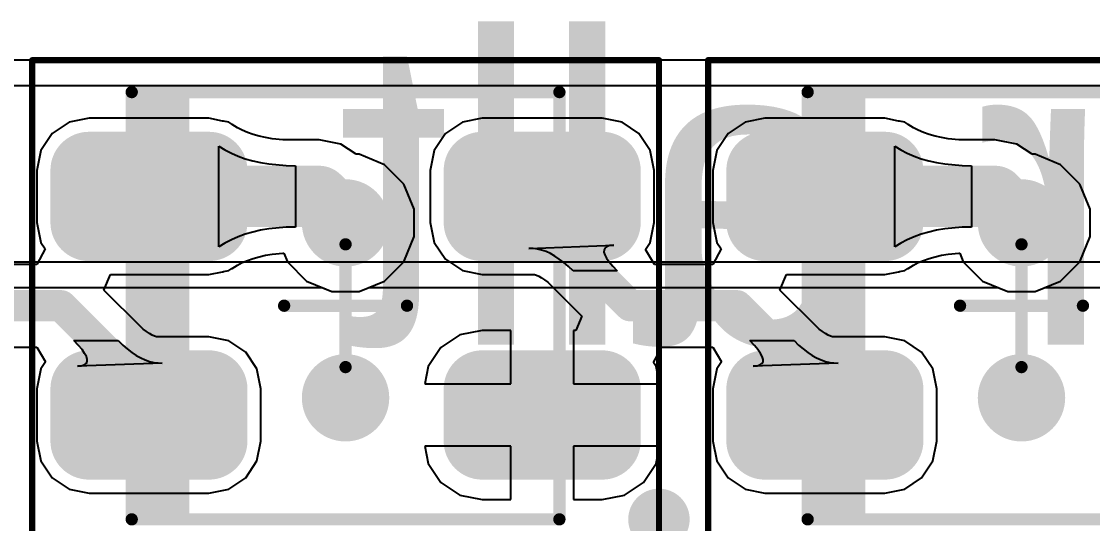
# Model space of a CAD drawing. Header units: millimetres. Extents: x 0 to 168, y 0 to 109.
# Drawn here: x 53.01 to 61.73, y 60.9 to 64.99 of the extents above; entities that cross this region are included whole.
import ezdxf

# ---------------------------------------------------------------- set-up
doc = ezdxf.new("R2010")
doc.units = ezdxf.units.MM
for name, color, linetype in [('BottomLayer', 5, 'Continuous'), ('BottomOverlay', 54, 'Continuous'), ('Mechanical13', 56, 'Continuous'), ('Mechanical15', 56, 'Continuous'), ('MultiLayer', 9, 'Continuous'), ('TopLayer', 1, 'Continuous'), ('TopOverlay', 2, 'Continuous'), ('TopPaste', 8, 'Continuous'), ('TopSolder', 216, 'Continuous'), ('ViaHoleLayer', 16, 'Continuous')]:
    doc.layers.add(name, color=color, linetype=linetype)
doc.styles.add('Comic Sans MS', font='comic.ttf', dxfattribs={"height": 0.2})

# ---------------------------------------------------------------- blocks, each defined once
blk = doc.blocks.new('WS2812B_M____28')
at = {"layer": 'Mechanical13'}
blk.add_hatch(color=56, dxfattribs=at).paths.add_polyline_path([(-1.74, -1.74), (-1.2719, -1.74), (-1.2719, 1.74), (-1.74, 1.74)])
at = {"layer": 'TopLayer'}
h = blk.add_hatch(color=1, dxfattribs=at)
edge = h.paths.add_edge_path()
edge.add_arc((-2.0875, 0.6776), 0.2125, 180, 270)
edge.add_line((-2.0875, 0.4651), (-1.1125, 0.4651))
edge.add_arc((-1.1125, 0.6776), 0.2125, 270, 360)
edge.add_line((-0.9, 0.6776), (-0.9, 1.1026))
edge.add_arc((-1.1125, 1.1026), 0.2125, 0, 90)
edge.add_line((-1.1125, 1.3151), (-2.0875, 1.3151))
edge.add_arc((-2.0875, 1.1026), 0.2125, 90, 180)
edge.add_line((-2.3, 1.1026), (-2.3, 0.6776))
h = blk.add_hatch(color=1, dxfattribs=at)
edge = h.paths.add_edge_path()
edge.add_arc((1.1125, 0.6775), 0.2125, 180, 270)
edge.add_line((1.1125, 0.465), (2.0875, 0.465))
edge.add_arc((2.0875, 0.6775), 0.2125, 270, 360)
edge.add_line((2.3, 0.6775), (2.3, 1.1025))
edge.add_arc((2.0875, 1.1025), 0.2125, 0, 90)
edge.add_line((2.0875, 1.315), (1.1125, 1.315))
edge.add_arc((1.1125, 1.1025), 0.2125, 90, 180)
edge.add_line((0.9, 1.1025), (0.9, 0.6775))
h = blk.add_hatch(color=1, dxfattribs=at)
edge = h.paths.add_edge_path()
edge.add_arc((-2.0875, -1.1025), 0.2125, 180, 270)
edge.add_line((-2.0875, -1.315), (-1.1125, -1.315))
edge.add_arc((-1.1125, -1.1025), 0.2125, 270, 360)
edge.add_line((-0.9, -1.1025), (-0.9, -0.6775))
edge.add_arc((-1.1125, -0.6775), 0.2125, 0, 90)
edge.add_line((-1.1125, -0.465), (-2.0875, -0.465))
edge.add_arc((-2.0875, -0.6775), 0.2125, 90, 180)
edge.add_line((-2.3, -0.6775), (-2.3, -1.1025))
h = blk.add_hatch(color=1, dxfattribs=at)
edge = h.paths.add_edge_path()
edge.add_arc((1.1125, -1.1025), 0.2125, 180, 270)
edge.add_line((1.1125, -1.315), (2.0875, -1.315))
edge.add_arc((2.0875, -1.1025), 0.2125, 270, 360)
edge.add_line((2.3, -1.1025), (2.3, -0.6775))
edge.add_arc((2.0875, -0.6775), 0.2125, 0, 90)
edge.add_line((2.0875, -0.465), (1.1125, -0.465))
edge.add_arc((1.1125, -0.6775), 0.2125, 90, 180)
edge.add_line((0.9, -0.6775), (0.9, -1.1025))
at = {"layer": 'TopPaste'}
h = blk.add_hatch(color=8, dxfattribs=at)
edge = h.paths.add_edge_path()
edge.add_arc((-2.0875, 0.6776), 0.2125, 180, 270)
edge.add_line((-2.0875, 0.4651), (-1.1125, 0.4651))
edge.add_arc((-1.1125, 0.6776), 0.2125, 270, 360)
edge.add_line((-0.9, 0.6776), (-0.9, 1.1026))
edge.add_arc((-1.1125, 1.1026), 0.2125, 0, 90)
edge.add_line((-1.1125, 1.3151), (-2.0875, 1.3151))
edge.add_arc((-2.0875, 1.1026), 0.2125, 90, 180)
edge.add_line((-2.3, 1.1026), (-2.3, 0.6776))
h = blk.add_hatch(color=8, dxfattribs=at)
edge = h.paths.add_edge_path()
edge.add_arc((1.1125, 0.6775), 0.2125, 180, 270)
edge.add_line((1.1125, 0.465), (2.0875, 0.465))
edge.add_arc((2.0875, 0.6775), 0.2125, 270, 360)
edge.add_line((2.3, 0.6775), (2.3, 1.1025))
edge.add_arc((2.0875, 1.1025), 0.2125, 0, 90)
edge.add_line((2.0875, 1.315), (1.1125, 1.315))
edge.add_arc((1.1125, 1.1025), 0.2125, 90, 180)
edge.add_line((0.9, 1.1025), (0.9, 0.6775))
h = blk.add_hatch(color=8, dxfattribs=at)
edge = h.paths.add_edge_path()
edge.add_arc((-2.0875, -1.1025), 0.2125, 180, 270)
edge.add_line((-2.0875, -1.315), (-1.1125, -1.315))
edge.add_arc((-1.1125, -1.1025), 0.2125, 270, 360)
edge.add_line((-0.9, -1.1025), (-0.9, -0.6775))
edge.add_arc((-1.1125, -0.6775), 0.2125, 0, 90)
edge.add_line((-1.1125, -0.465), (-2.0875, -0.465))
edge.add_arc((-2.0875, -0.6775), 0.2125, 90, 180)
edge.add_line((-2.3, -0.6775), (-2.3, -1.1025))
h = blk.add_hatch(color=8, dxfattribs=at)
edge = h.paths.add_edge_path()
edge.add_arc((1.1125, -1.1025), 0.2125, 180, 270)
edge.add_line((1.1125, -1.315), (2.0875, -1.315))
edge.add_arc((2.0875, -1.1025), 0.2125, 270, 360)
edge.add_line((2.3, -1.1025), (2.3, -0.6775))
edge.add_arc((2.0875, -0.6775), 0.2125, 0, 90)
edge.add_line((2.0875, -0.465), (1.1125, -0.465))
edge.add_arc((1.1125, -0.6775), 0.2125, 90, 180)
edge.add_line((0.9, -0.6775), (0.9, -1.1025))
at = {"layer": 'TopSolder'}
h = blk.add_hatch(color=216, dxfattribs=at)
edge = h.paths.add_edge_path()
edge.add_arc((-2.0875, 0.6776), 0.3141, 180, 270)
edge.add_line((-2.0875, 0.3635), (-1.1125, 0.3635))
edge.add_arc((-1.1125, 0.6776), 0.3141, 270, 360)
edge.add_line((-0.7984, 0.6776), (-0.7984, 1.1026))
edge.add_arc((-1.1125, 1.1026), 0.3141, 0, 90)
edge.add_line((-1.1125, 1.4167), (-2.0875, 1.4167))
edge.add_arc((-2.0875, 1.1026), 0.3141, 90, 180)
edge.add_line((-2.4016, 1.1026), (-2.4016, 0.6776))
h = blk.add_hatch(color=216, dxfattribs=at)
edge = h.paths.add_edge_path()
edge.add_arc((1.1125, 0.6775), 0.3141, 180, 270)
edge.add_line((1.1125, 0.3634), (2.0875, 0.3634))
edge.add_arc((2.0875, 0.6775), 0.3141, 270, 360)
edge.add_line((2.4016, 0.6775), (2.4016, 1.1025))
edge.add_arc((2.0875, 1.1025), 0.3141, 0, 90)
edge.add_line((2.0875, 1.4166), (1.1125, 1.4166))
edge.add_arc((1.1125, 1.1025), 0.3141, 90, 180)
edge.add_line((0.7984, 1.1025), (0.7984, 0.6775))
h = blk.add_hatch(color=216, dxfattribs=at)
edge = h.paths.add_edge_path()
edge.add_arc((-2.0875, -1.1025), 0.3141, 180, 270)
edge.add_line((-2.0875, -1.4166), (-1.1125, -1.4166))
edge.add_arc((-1.1125, -1.1025), 0.3141, 270, 360)
edge.add_line((-0.7984, -1.1025), (-0.7984, -0.6775))
edge.add_arc((-1.1125, -0.6775), 0.3141, 0, 90)
edge.add_line((-1.1125, -0.3634), (-2.0875, -0.3634))
edge.add_arc((-2.0875, -0.6775), 0.3141, 90, 180)
edge.add_line((-2.4016, -0.6775), (-2.4016, -1.1025))
h = blk.add_hatch(color=216, dxfattribs=at)
edge = h.paths.add_edge_path()
edge.add_arc((1.1125, -1.1025), 0.3141, 180, 270)
edge.add_line((1.1125, -1.4166), (2.0875, -1.4166))
edge.add_arc((2.0875, -1.1025), 0.3141, 270, 360)
edge.add_line((2.4016, -1.1025), (2.4016, -0.6775))
edge.add_arc((2.0875, -0.6775), 0.3141, 0, 90)
edge.add_line((2.0875, -0.3634), (1.1125, -0.3634))
edge.add_arc((1.1125, -0.6775), 0.3141, 90, 180)
edge.add_line((0.7984, -0.6775), (0.7984, -1.1025))
at = {"layer": 'Mechanical13', "const_width": 0.1}
for points in [[(-1.74, -1.74), (-1.74, 1.74)], [(-1.74, 1.74), (1.74, 1.74)], [(1.74, -1.74), (1.74, 1.74)], [(-1.74, -1.74), (1.74, -1.74)]]:
    blk.add_lwpolyline(points, dxfattribs=at)
at = {"layer": 'Mechanical13', "const_width": 0.05}
for points in [[(-1.765, 1.74, 1), (-1.715, 1.74, 1)], [(-1.765, 1.74, 1), (-1.715, 1.74, 1)], [(1.715, 1.74, 1), (1.765, 1.74, 1)], [(1.715, 1.74, 1), (1.765, 1.74, 1)], [(-1.765, -1.74, 1), (-1.715, -1.74, 1)], [(-1.765, -1.74, 1), (-1.715, -1.74, 1)], [(1.715, -1.74, 1), (1.765, -1.74, 1)], [(1.715, -1.74, 1), (1.765, -1.74, 1)]]:
    blk.add_lwpolyline(points, format="xyb", close=True, dxfattribs=at)
at = {"layer": 'Mechanical15'}
for points, const_width in [([(-2.55, -2), (-2.55, 2)], 0.05), ([(-2.55, 2), (2.55, 2)], 0.05), ([(2.55, -2), (2.55, 2)], 0.05), ([(0, -0.5), (0, 0.5)], 0.1), ([(-0.5, 0), (0.5, 0)], 0.1), ([(-2.55, -2), (2.55, -2)], 0.05)]:
    blk.add_lwpolyline(points, dxfattribs=dict(at, const_width=const_width))
for points, const_width in [([(-2.5625, 2, 1), (-2.5375, 2, 1)], 0.025), ([(-2.5625, 2, 1), (-2.5375, 2, 1)], 0.025), ([(2.5375, 2, 1), (2.5625, 2, 1)], 0.025), ([(2.5375, 2, 1), (2.5625, 2, 1)], 0.025), ([(-0.025, 0.5, 1), (0.025, 0.5, 1)], 0.05), ([(-0.525, 0, 1), (-0.475, 0, 1)], 0.05), ([(0.475, 0, 1), (0.525, 0, 1)], 0.05), ([(-0.025, -0.5, 1), (0.025, -0.5, 1)], 0.05), ([(-2.5625, -2, 1), (-2.5375, -2, 1)], 0.025), ([(-2.5625, -2, 1), (-2.5375, -2, 1)], 0.025), ([(2.5375, -2, 1), (2.5625, -2, 1)], 0.025), ([(2.5375, -2, 1), (2.5625, -2, 1)], 0.025)]:
    blk.add_lwpolyline(points, format="xyb", close=True, dxfattribs=dict(at, const_width=const_width))
at = {"layer": 'TopOverlay'}
for points, const_width in [([(2.675, -1.74, 1), (2.425, -1.74, 1)], 0.25), ([(2.3625, -1.74, 1), (2.4875, -1.74, 1)], 0.125), ([(2.6125, -1.74, 1), (2.7375, -1.74, 1)], 0.125)]:
    blk.add_lwpolyline(points, format="xyb", close=True, dxfattribs=dict(at, const_width=const_width))
blk = doc.blocks.new('WS2812B_M____33')
at = {"layer": 'Mechanical13'}
blk.add_hatch(color=56, dxfattribs=at).paths.add_polyline_path([(-1.74, -1.74), (-1.2719, -1.74), (-1.2719, 1.74), (-1.74, 1.74)])
at = {"layer": 'TopLayer'}
h = blk.add_hatch(color=1, dxfattribs=at)
edge = h.paths.add_edge_path()
edge.add_arc((-2.0875, 0.6776), 0.2125, 180, 270)
edge.add_line((-2.0875, 0.4651), (-1.1125, 0.4651))
edge.add_arc((-1.1125, 0.6776), 0.2125, 270, 360)
edge.add_line((-0.9, 0.6776), (-0.9, 1.1026))
edge.add_arc((-1.1125, 1.1026), 0.2125, 0, 90)
edge.add_line((-1.1125, 1.3151), (-2.0875, 1.3151))
edge.add_arc((-2.0875, 1.1026), 0.2125, 90, 180)
edge.add_line((-2.3, 1.1026), (-2.3, 0.6776))
h = blk.add_hatch(color=1, dxfattribs=at)
edge = h.paths.add_edge_path()
edge.add_arc((1.1125, 0.6775), 0.2125, 180, 270)
edge.add_line((1.1125, 0.465), (2.0875, 0.465))
edge.add_arc((2.0875, 0.6775), 0.2125, 270, 360)
edge.add_line((2.3, 0.6775), (2.3, 1.1025))
edge.add_arc((2.0875, 1.1025), 0.2125, 0, 90)
edge.add_line((2.0875, 1.315), (1.1125, 1.315))
edge.add_arc((1.1125, 1.1025), 0.2125, 90, 180)
edge.add_line((0.9, 1.1025), (0.9, 0.6775))
h = blk.add_hatch(color=1, dxfattribs=at)
edge = h.paths.add_edge_path()
edge.add_arc((-2.0875, -1.1025), 0.2125, 180, 270)
edge.add_line((-2.0875, -1.315), (-1.1125, -1.315))
edge.add_arc((-1.1125, -1.1025), 0.2125, 270, 360)
edge.add_line((-0.9, -1.1025), (-0.9, -0.6775))
edge.add_arc((-1.1125, -0.6775), 0.2125, 0, 90)
edge.add_line((-1.1125, -0.465), (-2.0875, -0.465))
edge.add_arc((-2.0875, -0.6775), 0.2125, 90, 180)
edge.add_line((-2.3, -0.6775), (-2.3, -1.1025))
h = blk.add_hatch(color=1, dxfattribs=at)
edge = h.paths.add_edge_path()
edge.add_arc((1.1125, -1.1025), 0.2125, 180, 270)
edge.add_line((1.1125, -1.315), (2.0875, -1.315))
edge.add_arc((2.0875, -1.1025), 0.2125, 270, 360)
edge.add_line((2.3, -1.1025), (2.3, -0.6775))
edge.add_arc((2.0875, -0.6775), 0.2125, 0, 90)
edge.add_line((2.0875, -0.465), (1.1125, -0.465))
edge.add_arc((1.1125, -0.6775), 0.2125, 90, 180)
edge.add_line((0.9, -0.6775), (0.9, -1.1025))
at = {"layer": 'TopPaste'}
h = blk.add_hatch(color=8, dxfattribs=at)
edge = h.paths.add_edge_path()
edge.add_arc((-2.0875, 0.6776), 0.2125, 180, 270)
edge.add_line((-2.0875, 0.4651), (-1.1125, 0.4651))
edge.add_arc((-1.1125, 0.6776), 0.2125, 270, 360)
edge.add_line((-0.9, 0.6776), (-0.9, 1.1026))
edge.add_arc((-1.1125, 1.1026), 0.2125, 0, 90)
edge.add_line((-1.1125, 1.3151), (-2.0875, 1.3151))
edge.add_arc((-2.0875, 1.1026), 0.2125, 90, 180)
edge.add_line((-2.3, 1.1026), (-2.3, 0.6776))
h = blk.add_hatch(color=8, dxfattribs=at)
edge = h.paths.add_edge_path()
edge.add_arc((1.1125, 0.6775), 0.2125, 180, 270)
edge.add_line((1.1125, 0.465), (2.0875, 0.465))
edge.add_arc((2.0875, 0.6775), 0.2125, 270, 360)
edge.add_line((2.3, 0.6775), (2.3, 1.1025))
edge.add_arc((2.0875, 1.1025), 0.2125, 0, 90)
edge.add_line((2.0875, 1.315), (1.1125, 1.315))
edge.add_arc((1.1125, 1.1025), 0.2125, 90, 180)
edge.add_line((0.9, 1.1025), (0.9, 0.6775))
h = blk.add_hatch(color=8, dxfattribs=at)
edge = h.paths.add_edge_path()
edge.add_arc((-2.0875, -1.1025), 0.2125, 180, 270)
edge.add_line((-2.0875, -1.315), (-1.1125, -1.315))
edge.add_arc((-1.1125, -1.1025), 0.2125, 270, 360)
edge.add_line((-0.9, -1.1025), (-0.9, -0.6775))
edge.add_arc((-1.1125, -0.6775), 0.2125, 0, 90)
edge.add_line((-1.1125, -0.465), (-2.0875, -0.465))
edge.add_arc((-2.0875, -0.6775), 0.2125, 90, 180)
edge.add_line((-2.3, -0.6775), (-2.3, -1.1025))
h = blk.add_hatch(color=8, dxfattribs=at)
edge = h.paths.add_edge_path()
edge.add_arc((1.1125, -1.1025), 0.2125, 180, 270)
edge.add_line((1.1125, -1.315), (2.0875, -1.315))
edge.add_arc((2.0875, -1.1025), 0.2125, 270, 360)
edge.add_line((2.3, -1.1025), (2.3, -0.6775))
edge.add_arc((2.0875, -0.6775), 0.2125, 0, 90)
edge.add_line((2.0875, -0.465), (1.1125, -0.465))
edge.add_arc((1.1125, -0.6775), 0.2125, 90, 180)
edge.add_line((0.9, -0.6775), (0.9, -1.1025))
at = {"layer": 'TopSolder'}
h = blk.add_hatch(color=216, dxfattribs=at)
edge = h.paths.add_edge_path()
edge.add_arc((-2.0875, 0.6776), 0.3141, 180, 270)
edge.add_line((-2.0875, 0.3635), (-1.1125, 0.3635))
edge.add_arc((-1.1125, 0.6776), 0.3141, 270, 360)
edge.add_line((-0.7984, 0.6776), (-0.7984, 1.1026))
edge.add_arc((-1.1125, 1.1026), 0.3141, 0, 90)
edge.add_line((-1.1125, 1.4167), (-2.0875, 1.4167))
edge.add_arc((-2.0875, 1.1026), 0.3141, 90, 180)
edge.add_line((-2.4016, 1.1026), (-2.4016, 0.6776))
h = blk.add_hatch(color=216, dxfattribs=at)
edge = h.paths.add_edge_path()
edge.add_arc((1.1125, 0.6775), 0.3141, 180, 270)
edge.add_line((1.1125, 0.3634), (2.0875, 0.3634))
edge.add_arc((2.0875, 0.6775), 0.3141, 270, 360)
edge.add_line((2.4016, 0.6775), (2.4016, 1.1025))
edge.add_arc((2.0875, 1.1025), 0.3141, 0, 90)
edge.add_line((2.0875, 1.4166), (1.1125, 1.4166))
edge.add_arc((1.1125, 1.1025), 0.3141, 90, 180)
edge.add_line((0.7984, 1.1025), (0.7984, 0.6775))
h = blk.add_hatch(color=216, dxfattribs=at)
edge = h.paths.add_edge_path()
edge.add_arc((-2.0875, -1.1025), 0.3141, 180, 270)
edge.add_line((-2.0875, -1.4166), (-1.1125, -1.4166))
edge.add_arc((-1.1125, -1.1025), 0.3141, 270, 360)
edge.add_line((-0.7984, -1.1025), (-0.7984, -0.6775))
edge.add_arc((-1.1125, -0.6775), 0.3141, 0, 90)
edge.add_line((-1.1125, -0.3634), (-2.0875, -0.3634))
edge.add_arc((-2.0875, -0.6775), 0.3141, 90, 180)
edge.add_line((-2.4016, -0.6775), (-2.4016, -1.1025))
h = blk.add_hatch(color=216, dxfattribs=at)
edge = h.paths.add_edge_path()
edge.add_arc((1.1125, -1.1025), 0.3141, 180, 270)
edge.add_line((1.1125, -1.4166), (2.0875, -1.4166))
edge.add_arc((2.0875, -1.1025), 0.3141, 270, 360)
edge.add_line((2.4016, -1.1025), (2.4016, -0.6775))
edge.add_arc((2.0875, -0.6775), 0.3141, 0, 90)
edge.add_line((2.0875, -0.3634), (1.1125, -0.3634))
edge.add_arc((1.1125, -0.6775), 0.3141, 90, 180)
edge.add_line((0.7984, -0.6775), (0.7984, -1.1025))
at = {"layer": 'Mechanical13', "const_width": 0.1}
for points in [[(-1.74, -1.74), (-1.74, 1.74)], [(-1.74, 1.74), (1.74, 1.74)], [(1.74, -1.74), (1.74, 1.74)], [(-1.74, -1.74), (1.74, -1.74)]]:
    blk.add_lwpolyline(points, dxfattribs=at)
at = {"layer": 'Mechanical13', "const_width": 0.05}
for points in [[(-1.765, 1.74, 1), (-1.715, 1.74, 1)], [(-1.765, 1.74, 1), (-1.715, 1.74, 1)], [(1.715, 1.74, 1), (1.765, 1.74, 1)], [(1.715, 1.74, 1), (1.765, 1.74, 1)], [(-1.765, -1.74, 1), (-1.715, -1.74, 1)], [(-1.765, -1.74, 1), (-1.715, -1.74, 1)], [(1.715, -1.74, 1), (1.765, -1.74, 1)], [(1.715, -1.74, 1), (1.765, -1.74, 1)]]:
    blk.add_lwpolyline(points, format="xyb", close=True, dxfattribs=at)
at = {"layer": 'Mechanical15'}
for points, const_width in [([(-2.55, -2), (-2.55, 2)], 0.05), ([(-2.55, 2), (2.55, 2)], 0.05), ([(2.55, -2), (2.55, 2)], 0.05), ([(0, -0.5), (0, 0.5)], 0.1), ([(-0.5, 0), (0.5, 0)], 0.1), ([(-2.55, -2), (2.55, -2)], 0.05)]:
    blk.add_lwpolyline(points, dxfattribs=dict(at, const_width=const_width))
for points, const_width in [([(-2.5625, 2, 1), (-2.5375, 2, 1)], 0.025), ([(-2.5625, 2, 1), (-2.5375, 2, 1)], 0.025), ([(2.5375, 2, 1), (2.5625, 2, 1)], 0.025), ([(2.5375, 2, 1), (2.5625, 2, 1)], 0.025), ([(-0.025, 0.5, 1), (0.025, 0.5, 1)], 0.05), ([(-0.525, 0, 1), (-0.475, 0, 1)], 0.05), ([(0.475, 0, 1), (0.525, 0, 1)], 0.05), ([(-0.025, -0.5, 1), (0.025, -0.5, 1)], 0.05), ([(-2.5625, -2, 1), (-2.5375, -2, 1)], 0.025), ([(-2.5625, -2, 1), (-2.5375, -2, 1)], 0.025), ([(2.5375, -2, 1), (2.5625, -2, 1)], 0.025), ([(2.5375, -2, 1), (2.5625, -2, 1)], 0.025)]:
    blk.add_lwpolyline(points, format="xyb", close=True, dxfattribs=dict(at, const_width=const_width))
at = {"layer": 'TopOverlay'}
for points, const_width in [([(2.675, -1.74, 1), (2.425, -1.74, 1)], 0.25), ([(2.3625, -1.74, 1), (2.4875, -1.74, 1)], 0.125), ([(2.6125, -1.74, 1), (2.7375, -1.74, 1)], 0.125)]:
    blk.add_lwpolyline(points, format="xyb", close=True, dxfattribs=dict(at, const_width=const_width))

msp = doc.modelspace()

# ---------------------------------------------------------------- hatches: boundary and pattern name
at = {"layer": 'BottomLayer'}
h = msp.add_hatch(color=5, dxfattribs=at)
edge = h.paths.add_edge_path()
edge.add_arc((55.649, 63.3442), 0.3556, 0, 360)
h = msp.add_hatch(color=5, dxfattribs=at)
edge = h.paths.add_edge_path()
edge.add_arc((61.149, 63.3442), 0.3556, 0, 360)
h = msp.add_hatch(color=5, dxfattribs=at)
edge = h.paths.add_edge_path()
edge.add_arc((55.649, 61.92), 0.3556, 0, 360)
h = msp.add_hatch(color=5, dxfattribs=at)
edge = h.paths.add_edge_path()
edge.add_arc((61.149, 61.92), 0.3556, 0, 360)
at = {"layer": 'TopLayer'}
h = msp.add_hatch(color=1, dxfattribs=at)
edge = h.paths.add_edge_path()
edge.add_arc((55.649, 63.3442), 0.3556, 0, 360)
h = msp.add_hatch(color=1, dxfattribs=at)
edge = h.paths.add_edge_path()
edge.add_arc((61.149, 63.3442), 0.3556, 0, 360)
h = msp.add_hatch(color=1, dxfattribs=at)
edge = h.paths.add_edge_path()
edge.add_arc((55.649, 61.92), 0.3556, 0, 360)
h = msp.add_hatch(color=1, dxfattribs=at)
edge = h.paths.add_edge_path()
edge.add_arc((61.149, 61.92), 0.3556, 0, 360)
at = {"layer": 'ViaHoleLayer'}
h = msp.add_hatch(color=16, dxfattribs=at)
edge = h.paths.add_edge_path()
edge.add_arc((55.649, 63.3442), 0.2, 0, 360)
h = msp.add_hatch(color=16, dxfattribs=at)
edge = h.paths.add_edge_path()
edge.add_arc((61.149, 63.3442), 0.2, 0, 360)
h = msp.add_hatch(color=16, dxfattribs=at)
edge = h.paths.add_edge_path()
edge.add_arc((55.649, 61.92), 0.2, 0, 360)
h = msp.add_hatch(color=16, dxfattribs=at)
edge = h.paths.add_edge_path()
edge.add_arc((61.149, 61.92), 0.2, 0, 360)

# ---------------------------------------------------------------- linework, layer by layer
at = {"layer": 'BottomLayer'}
for p, q in [((39.8108, 64.4628), (71.4585, 64.4628)), ((73.025, 63.0259), (36.576, 63.0259)), ((50.3407, 62.8187), (55.4574, 62.8187)), ((55.4574, 62.8187), (55.5379, 62.7854)), ((55.5379, 62.7854), (55.7602, 62.7854)), ((55.7602, 62.7854), (55.8407, 62.8187)), ((55.8407, 62.8187), (60.9574, 62.8187)), ((60.9574, 62.8187), (61.0379, 62.7854)), ((61.0379, 62.7854), (61.2602, 62.7854)), ((61.2602, 62.7854), (61.3407, 62.8187)), ((61.3407, 62.8187), (66.4574, 62.8187))]:
    msp.add_line(p, q, dxfattribs=at)
at = {"layer": 'MultiLayer'}
msp.add_line((71.3846, 64.67), (39.8846, 64.67), dxfattribs=at)
at = {"layer": 'TopLayer'}
for p, q in [((39.8108, 64.4628), (71.4585, 64.4628)), ((53.3993, 64.1641), (53.2618, 64.0723)), ((53.5615, 64.1964), (53.3993, 64.1641)), ((54.5365, 64.1964), (53.5615, 64.1964)), ((54.6477, 64.1743), (54.5365, 64.1964)), ((54.6511, 64.1744), (54.6477, 64.1743)), ((54.6558, 64.1727), (54.6511, 64.1744)), ((54.6987, 64.1641), (54.6558, 64.1727)), ((54.7237, 64.1475), (54.6987, 64.1641)), ((56.5993, 64.1641), (56.4618, 64.0722)), ((56.7615, 64.1963), (56.5993, 64.1641)), ((57.7365, 64.1963), (56.7615, 64.1963)), ((57.8987, 64.1641), (57.7365, 64.1963)), ((58.0362, 64.0722), (57.8987, 64.1641)), ((58.8993, 64.1641), (58.7618, 64.0723)), ((59.0615, 64.1964), (58.8993, 64.1641)), ((60.0365, 64.1964), (59.0615, 64.1964)), ((60.1477, 64.1743), (60.0365, 64.1964)), ((60.1511, 64.1744), (60.1477, 64.1743)), ((60.1558, 64.1727), (60.1511, 64.1744)), ((60.1987, 64.1641), (60.1558, 64.1727)), ((60.2237, 64.1475), (60.1987, 64.1641)), ((53.2618, 64.0723), (53.17, 63.9348)), ((54.7269, 64.1463), (54.7237, 64.1475)), ((54.7698, 64.1198), (54.7269, 64.1463)), ((54.809, 64.0995), (54.7698, 64.1198)), ((54.8512, 64.0811), (54.809, 64.0995)), ((54.8966, 64.0649), (54.8512, 64.0811)), ((54.9454, 64.0508), (54.8966, 64.0649)), ((56.4618, 64.0722), (56.37, 63.9347)), ((58.1281, 63.9347), (58.0362, 64.0722)), ((58.7618, 64.0723), (58.67, 63.9348)), ((60.2269, 64.1463), (60.2237, 64.1475)), ((60.2698, 64.1198), (60.2269, 64.1463)), ((60.309, 64.0995), (60.2698, 64.1198)), ((60.3512, 64.0811), (60.309, 64.0995)), ((60.3966, 64.0649), (60.3512, 64.0811)), ((60.4454, 64.0508), (60.3966, 64.0649)), ((54.9977, 64.039), (54.9454, 64.0508)), ((55.0511, 64.0301), (54.9977, 64.039)), ((55.1395, 64.0221), (55.0511, 64.0301)), ((55.4332, 64.0221), (55.1395, 64.0221)), ((55.61, 63.987), (55.4332, 64.0221)), ((55.4332, 64.0221), (55.4332, 64.0221)), ((55.7357, 63.903), (55.61, 63.987)), ((60.4977, 64.039), (60.4454, 64.0508)), ((60.5511, 64.0301), (60.4977, 64.039)), ((60.6395, 64.0221), (60.5511, 64.0301)), ((60.9332, 64.0221), (60.6395, 64.0221)), ((61.11, 63.987), (60.9332, 64.0221)), ((60.9332, 64.0221), (60.9332, 64.0221)), ((61.2357, 63.903), (61.11, 63.987)), ((53.17, 63.9348), (53.1377, 63.7726)), ((54.6183, 63.1503), (54.6183, 63.9699)), ((54.6183, 63.9699), (54.6676, 63.9395)), ((54.6676, 63.9395), (54.7198, 63.9123)), ((54.7198, 63.9123), (54.7749, 63.8884)), ((54.7749, 63.8884), (54.833, 63.8676)), ((55.7602, 63.903), (55.7357, 63.903)), ((55.9656, 63.8179), (55.7602, 63.903)), ((56.37, 63.9347), (56.3377, 63.7725)), ((58.1604, 63.7725), (58.1281, 63.9347)), ((58.67, 63.9348), (58.6377, 63.7726)), ((60.1183, 63.1503), (60.1183, 63.9699)), ((60.1183, 63.9699), (60.1676, 63.9395)), ((60.1676, 63.9395), (60.2198, 63.9123)), ((60.2198, 63.9123), (60.2749, 63.8884)), ((60.2749, 63.8884), (60.333, 63.8676)), ((61.2602, 63.903), (61.2357, 63.903)), ((61.4656, 63.8179), (61.2602, 63.903)), ((54.833, 63.8676), (54.8939, 63.85)), ((54.8939, 63.85), (54.9578, 63.8356)), ((54.9578, 63.8356), (55.0246, 63.8244)), ((55.0246, 63.8244), (55.167, 63.8117)), ((55.167, 63.8117), (55.2426, 63.8101)), ((55.2426, 63.8101), (55.2426, 63.3101)), ((56.1228, 63.6607), (55.9656, 63.8179)), ((60.333, 63.8676), (60.3939, 63.85)), ((60.3939, 63.85), (60.4578, 63.8356)), ((60.4578, 63.8356), (60.5247, 63.8244)), ((60.5247, 63.8244), (60.6671, 63.8117)), ((60.6671, 63.8117), (60.7426, 63.8101)), ((60.7426, 63.8101), (60.7426, 63.3101)), ((61.6228, 63.6607), (61.4656, 63.8179)), ((53.1377, 63.7726), (53.1377, 63.3476)), ((56.3377, 63.7725), (56.3377, 63.3475)), ((58.1604, 63.3475), (58.1604, 63.7725)), ((58.6377, 63.7726), (58.6377, 63.3476)), ((56.2078, 63.4554), (56.1228, 63.6607)), ((61.7078, 63.4554), (61.6228, 63.6607)), ((56.2078, 63.2331), (56.2078, 63.4554)), ((61.7078, 63.2331), (61.7078, 63.4554)), ((53.1377, 63.3476), (53.17, 63.1854)), ((54.9578, 63.2845), (54.8939, 63.2701)), ((55.0246, 63.2957), (54.9578, 63.2845)), ((55.167, 63.3085), (55.0246, 63.2957)), ((55.2426, 63.3101), (55.167, 63.3085)), ((56.3377, 63.3475), (56.37, 63.1853)), ((58.1281, 63.1853), (58.1604, 63.3475)), ((58.6377, 63.3476), (58.67, 63.1854)), ((60.4578, 63.2845), (60.3939, 63.2701)), ((60.5246, 63.2957), (60.4578, 63.2845)), ((60.6671, 63.3085), (60.5246, 63.2957)), ((60.7426, 63.3101), (60.6671, 63.3085)), ((54.7198, 63.2078), (54.6675, 63.1806)), ((54.7749, 63.2318), (54.7198, 63.2078)), ((54.833, 63.2525), (54.7749, 63.2318)), ((54.8939, 63.2701), (54.833, 63.2525)), ((56.1228, 63.0277), (56.2078, 63.2331)), ((60.2198, 63.2078), (60.1676, 63.1806)), ((60.2749, 63.2318), (60.2198, 63.2078)), ((60.333, 63.2525), (60.2749, 63.2318)), ((60.3939, 63.2701), (60.333, 63.2525)), ((61.6228, 63.0277), (61.7078, 63.2331)), ((53.2045, 63.1337), (53.1366, 63.0067)), ((53.17, 63.1854), (53.2045, 63.1337)), ((54.6675, 63.1806), (54.6183, 63.1503)), ((56.37, 63.1853), (56.4618, 63.0478)), ((57.1409, 63.137), (57.8314, 63.1626)), ((57.1751, 63.1363), (57.1409, 63.137)), ((57.2097, 63.1317), (57.1751, 63.1363)), ((57.2447, 63.1232), (57.2097, 63.1317)), ((57.2801, 63.1108), (57.2447, 63.1232)), ((57.3158, 63.0945), (57.2801, 63.1108)), ((57.7524, 63.1262), (57.7514, 63.1073)), ((57.7514, 63.1073), (57.758, 63.0845)), ((57.7609, 63.1412), (57.7524, 63.1262)), ((57.7769, 63.1522), (57.7609, 63.1412)), ((57.8004, 63.1594), (57.7769, 63.1522)), ((57.8314, 63.1626), (57.8004, 63.1594)), ((58.0898, 63.128), (58.1281, 63.1853)), ((58.1615, 63.0067), (58.0898, 63.128)), ((58.7045, 63.1337), (58.6366, 63.0067)), ((58.67, 63.1854), (58.7045, 63.1337)), ((60.1676, 63.1806), (60.1183, 63.1503)), ((54.7698, 63.0003), (54.809, 63.0207)), ((54.809, 63.0207), (54.8512, 63.039)), ((54.8512, 63.039), (54.8966, 63.0553)), ((54.8966, 63.0553), (54.9454, 63.0693)), ((54.9454, 63.0693), (54.9977, 63.0811)), ((54.9977, 63.0811), (55.0511, 63.09)), ((55.0511, 63.09), (55.1395, 63.098)), ((55.1395, 63.098), (55.1462, 63.098)), ((55.1462, 63.098), (55.1753, 63.0277)), ((55.1753, 63.0277), (55.3325, 62.8705)), ((55.9656, 62.8705), (56.1228, 63.0277)), ((56.4618, 63.0478), (56.5993, 62.9559)), ((57.3519, 63.0743), (57.3158, 63.0945)), ((57.3884, 63.0501), (57.3519, 63.0743)), ((57.4252, 63.0221), (57.3884, 63.0501)), ((57.4625, 62.9902), (57.4252, 63.0221)), ((57.758, 63.0845), (57.772, 63.0579)), ((57.772, 63.0579), (57.7936, 63.0273)), ((57.7936, 63.0273), (57.8227, 62.9927)), ((60.2698, 63.0003), (60.309, 63.0207)), ((60.309, 63.0207), (60.3512, 63.039)), ((60.3512, 63.039), (60.3966, 63.0553)), ((60.3966, 63.0553), (60.4454, 63.0693)), ((60.4454, 63.0693), (60.4977, 63.0811)), ((60.4977, 63.0811), (60.5511, 63.09)), ((60.5511, 63.09), (60.6395, 63.098)), ((60.6395, 63.098), (60.6462, 63.098)), ((60.6462, 63.098), (60.6753, 63.0277)), ((60.6753, 63.0277), (60.8325, 62.8705)), ((61.4656, 62.8705), (61.6228, 63.0277)), ((53.1366, 63.0067), (52.6615, 63.0067)), ((54.5365, 62.9237), (54.6477, 62.9458)), ((54.6477, 62.9458), (54.6511, 62.9457)), ((54.6511, 62.9457), (54.6558, 62.9474)), ((54.6558, 62.9474), (54.6987, 62.956)), ((54.6987, 62.956), (54.7237, 62.9727)), ((54.7237, 62.9727), (54.7269, 62.9739)), ((54.7269, 62.9739), (54.7698, 63.0003)), ((56.5993, 62.9559), (56.7615, 62.9236)), ((57.5001, 62.9543), (57.4625, 62.9902)), ((57.8593, 62.9543), (57.5001, 62.9543)), ((57.8227, 62.9927), (57.8593, 62.9543)), ((58.6366, 63.0067), (58.1615, 63.0067)), ((60.0365, 62.9237), (60.1477, 62.9458)), ((60.1477, 62.9458), (60.1511, 62.9457)), ((60.1511, 62.9457), (60.1558, 62.9474)), ((60.1558, 62.9474), (60.1987, 62.956)), ((60.1987, 62.956), (60.2237, 62.9727)), ((60.2237, 62.9727), (60.2269, 62.9739)), ((60.2269, 62.9739), (60.2698, 63.0003)), ((53.6834, 62.7967), (53.736, 62.9237)), ((53.736, 62.9237), (54.5365, 62.9237)), ((55.3325, 62.8705), (55.5379, 62.7854)), ((55.7602, 62.7854), (55.9656, 62.8705)), ((56.7615, 62.9236), (57.1877, 62.9236)), ((57.1877, 62.9236), (57.2026, 62.9184)), ((57.2026, 62.9184), (57.222, 62.9095)), ((57.222, 62.9095), (57.244, 62.8972)), ((57.244, 62.8972), (57.2684, 62.8811)), ((57.2684, 62.8811), (57.295, 62.8609)), ((57.295, 62.8609), (57.3093, 62.8486)), ((57.3093, 62.8486), (57.5724, 62.5855)), ((59.1834, 62.7967), (59.236, 62.9237)), ((59.236, 62.9237), (60.0365, 62.9237)), ((60.8325, 62.8705), (61.0379, 62.7854)), ((61.2602, 62.7854), (61.4656, 62.8705)), ((53.9888, 62.4913), (53.6834, 62.7967)), ((55.5379, 62.7854), (55.7602, 62.7854)), ((59.4888, 62.4913), (59.1834, 62.7967)), ((61.0379, 62.7854), (61.2602, 62.7854)), ((57.5724, 62.5855), (57.5238, 62.4681)), ((54.0031, 62.4791), (53.9888, 62.4913)), ((54.0297, 62.4589), (54.0031, 62.4791)), ((54.0541, 62.4427), (54.0297, 62.4589)), ((54.0761, 62.4304), (54.0541, 62.4427)), ((54.0955, 62.4216), (54.0761, 62.4304)), ((54.1104, 62.4163), (54.0955, 62.4216)), ((54.5365, 62.4163), (54.1104, 62.4163)), ((54.6987, 62.3841), (54.5365, 62.4163)), ((56.5795, 62.4319), (56.4252, 62.3288)), ((56.7615, 62.4681), (56.5795, 62.4319)), ((56.995, 62.4681), (56.7615, 62.4681)), ((56.995, 62.034), (56.995, 62.4681)), ((57.5238, 62.4681), (57.503, 62.4681)), ((57.503, 62.4681), (57.503, 62.034)), ((59.5031, 62.4791), (59.4888, 62.4913)), ((59.5297, 62.4589), (59.5031, 62.4791)), ((59.5541, 62.4427), (59.5297, 62.4589)), ((59.5761, 62.4304), (59.5541, 62.4427)), ((59.5955, 62.4216), (59.5761, 62.4304)), ((59.6104, 62.4163), (59.5955, 62.4216)), ((60.0365, 62.4163), (59.6104, 62.4163)), ((60.1987, 62.3841), (60.0365, 62.4163)), ((52.7226, 62.3333), (53.1366, 62.3333)), ((53.1366, 62.3333), (53.2082, 62.212)), ((53.4388, 62.3856), (53.798, 62.3856)), ((53.4754, 62.3472), (53.4388, 62.3856)), ((53.5045, 62.3127), (53.4754, 62.3472)), ((53.798, 62.3856), (53.8356, 62.3498)), ((53.8356, 62.3498), (53.8728, 62.3179)), ((54.8362, 62.2922), (54.6987, 62.3841)), ((56.4252, 62.3288), (56.3221, 62.1745)), ((58.1547, 62.2063), (58.2226, 62.3333)), ((58.2226, 62.3333), (58.6366, 62.3333)), ((58.6366, 62.3333), (58.7082, 62.212)), ((58.9388, 62.3856), (59.298, 62.3856)), ((58.9754, 62.3472), (58.9388, 62.3856)), ((59.0045, 62.3127), (58.9754, 62.3472)), ((59.298, 62.3856), (59.3356, 62.3498)), ((59.3356, 62.3498), (59.3728, 62.3179)), ((60.3362, 62.2922), (60.1987, 62.3841)), ((53.5261, 62.2821), (53.5045, 62.3127)), ((53.5401, 62.2554), (53.5261, 62.2821)), ((53.5467, 62.2326), (53.5401, 62.2554)), ((53.5457, 62.2138), (53.5467, 62.2326)), ((53.8728, 62.3179), (53.9097, 62.2898)), ((53.9097, 62.2898), (53.9462, 62.2657)), ((53.9462, 62.2657), (53.9823, 62.2455)), ((53.9823, 62.2455), (54.018, 62.2292)), ((54.9281, 62.1547), (54.8362, 62.2922)), ((59.0261, 62.2821), (59.0045, 62.3127)), ((59.0401, 62.2554), (59.0261, 62.2821)), ((59.0467, 62.2326), (59.0401, 62.2554)), ((59.0457, 62.2138), (59.0467, 62.2326)), ((59.3728, 62.3179), (59.4097, 62.2898)), ((59.4097, 62.2898), (59.4462, 62.2657)), ((59.4462, 62.2657), (59.4823, 62.2455)), ((59.4823, 62.2455), (59.518, 62.2292)), ((60.4281, 62.1547), (60.3362, 62.2922)), ((53.17, 62.1547), (53.1377, 61.9925)), ((53.2082, 62.212), (53.17, 62.1547)), ((54.1572, 62.203), (53.4666, 62.1773)), ((53.4666, 62.1773), (53.4977, 62.1806)), ((53.4977, 62.1806), (53.5212, 62.1877)), ((53.5212, 62.1877), (53.5372, 62.1988)), ((53.5372, 62.1988), (53.5457, 62.2138)), ((54.018, 62.2292), (54.0534, 62.2168)), ((54.0534, 62.2168), (54.0883, 62.2083)), ((54.0883, 62.2083), (54.123, 62.2037)), ((54.123, 62.2037), (54.1572, 62.203)), ((54.9604, 61.9925), (54.9281, 62.1547)), ((56.3221, 62.1745), (56.2942, 62.034)), ((58.176, 62.1745), (58.1547, 62.2063)), ((58.2039, 62.034), (58.176, 62.1745)), ((58.67, 62.1547), (58.6377, 61.9925)), ((58.7082, 62.212), (58.67, 62.1547)), ((59.6572, 62.203), (58.9667, 62.1773)), ((58.9667, 62.1773), (58.9977, 62.1806)), ((58.9977, 62.1806), (59.0212, 62.1877)), ((59.0212, 62.1877), (59.0372, 62.1988)), ((59.0372, 62.1988), (59.0457, 62.2138)), ((59.518, 62.2292), (59.5534, 62.2168)), ((59.5534, 62.2168), (59.5883, 62.2083)), ((59.5883, 62.2083), (59.623, 62.2037)), ((59.623, 62.2037), (59.6572, 62.203)), ((60.4604, 61.9925), (60.4281, 62.1547)), ((53.1377, 61.9925), (53.1377, 61.5675)), ((54.9604, 61.5675), (54.9604, 61.9925)), ((56.2942, 62.034), (56.995, 62.034)), ((57.503, 62.034), (58.2039, 62.034)), ((58.6377, 61.9925), (58.6377, 61.5675)), ((60.4604, 61.5675), (60.4604, 61.9925)), ((53.1377, 61.5675), (53.17, 61.4053)), ((54.9281, 61.4053), (54.9604, 61.5675)), ((58.6377, 61.5675), (58.67, 61.4053)), ((60.4281, 61.4053), (60.4604, 61.5675)), ((56.995, 61.526), (56.2942, 61.526)), ((56.2942, 61.526), (56.3221, 61.3855)), ((56.995, 61.0918), (56.995, 61.526)), ((58.2039, 61.526), (57.503, 61.526)), ((57.503, 61.526), (57.503, 61.0918)), ((58.176, 61.3855), (58.2039, 61.526)), ((53.17, 61.4053), (53.2618, 61.2678)), ((54.8362, 61.2678), (54.9281, 61.4053)), ((56.3221, 61.3855), (56.4252, 61.2312)), ((58.0729, 61.2312), (58.176, 61.3855)), ((58.67, 61.4053), (58.7618, 61.2678)), ((60.3362, 61.2678), (60.4281, 61.4053)), ((53.2618, 61.2678), (53.3993, 61.1759)), ((54.6987, 61.1759), (54.8362, 61.2678)), ((56.4252, 61.2312), (56.5795, 61.128)), ((57.9186, 61.128), (58.0729, 61.2312)), ((58.7618, 61.2678), (58.8993, 61.1759)), ((60.1987, 61.1759), (60.3362, 61.2678)), ((53.3993, 61.1759), (53.5615, 61.1436)), ((53.5615, 61.1436), (54.5365, 61.1436)), ((54.5365, 61.1436), (54.6987, 61.1759)), ((56.5795, 61.128), (56.7615, 61.0918)), ((57.7365, 61.0918), (57.9186, 61.128)), ((58.8993, 61.1759), (59.0615, 61.1436)), ((59.0615, 61.1436), (60.0365, 61.1436)), ((60.0365, 61.1436), (60.1987, 61.1759)), ((56.7615, 61.0918), (56.995, 61.0918)), ((57.503, 61.0918), (57.7365, 61.0918))]:
    msp.add_line(p, q, dxfattribs=at)
for points, const_width in [([(54.049, 63.5601), (55.4332, 63.5601)], 0.5), ([(55.4332, 63.5601), (55.649, 63.3442)], 0.5), ([(59.549, 63.5601), (60.9332, 63.5601)], 0.5), ([(60.9332, 63.5601), (61.149, 63.3442)], 0.5), ([(57.074, 63.56), (57.964, 62.67)], 0.254), ([(52.464, 62.67), (53.334, 62.67)], 0.254), ([(53.334, 62.67), (54.224, 61.78)], 0.254), ([(57.964, 62.67), (58.834, 62.67)], 0.254), ([(58.834, 62.67), (59.724, 61.78)], 0.254)]:
    msp.add_lwpolyline(points, dxfattribs=dict(at, const_width=const_width))
for points, const_width in [([(53.924, 63.5601, 1), (54.174, 63.5601, 1)], 0.25), ([(55.3082, 63.5601, 1), (55.5582, 63.5601, 1)], 0.25), ([(55.3082, 63.5601, 1), (55.5582, 63.5601, 1)], 0.25), ([(59.424, 63.5601, 1), (59.674, 63.5601, 1)], 0.25), ([(60.8082, 63.5601, 1), (61.0582, 63.5601, 1)], 0.25), ([(60.8082, 63.5601, 1), (61.0582, 63.5601, 1)], 0.25), ([(57.0105, 63.56, 1), (57.1375, 63.56, 1)], 0.127), ([(55.524, 63.3442, 1), (55.774, 63.3442, 1)], 0.25), ([(61.024, 63.3442, 1), (61.274, 63.3442, 1)], 0.25), ([(53.2705, 62.67, 1), (53.3975, 62.67, 1)], 0.127), ([(53.2705, 62.67, 1), (53.3975, 62.67, 1)], 0.127), ([(57.9005, 62.67, 1), (58.0275, 62.67, 1)], 0.127), ([(57.9005, 62.67, 1), (58.0275, 62.67, 1)], 0.127), ([(58.7705, 62.67, 1), (58.8975, 62.67, 1)], 0.127), ([(58.7705, 62.67, 1), (58.8975, 62.67, 1)], 0.127), ([(54.1605, 61.78, 1), (54.2875, 61.78, 1)], 0.127), ([(59.6605, 61.78, 1), (59.7875, 61.78, 1)], 0.127)]:
    msp.add_lwpolyline(points, format="xyb", close=True, dxfattribs=dict(at, const_width=const_width))

# ---------------------------------------------------------------- block references
at = {"rotation": 360}
for name, p in [('WS2812B_M____33', (55.649, 62.67)), ('WS2812B_M____28', (61.149, 62.67))]:
    msp.add_blockref(name, p, dxfattribs=at)

# ---------------------------------------------------------------- texts
at = {"layer": 'BottomOverlay', "style": 'Comic Sans MS', "text_generation_flag": 2}
msp.add_text('Ω ser allt', height=2.5, rotation=0, dxfattribs=at).set_placement((68.8474, 62.3526))

doc.saveas('drawing.dxf')
